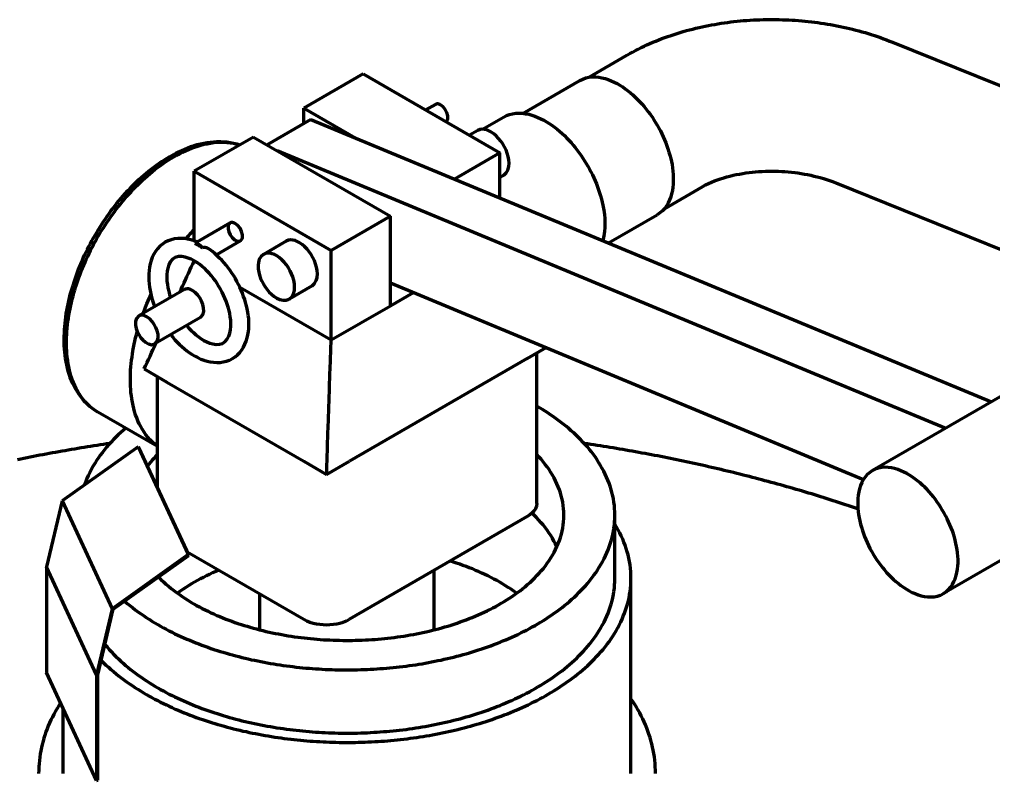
# Model space of a CAD drawing. Header units: millimetres. Extents: x 0 to 2382, y 0 to 420.
# Drawn here: x 320.78 to 335.87, y 139.88 to 151.67 of the extents above; entities that cross this region are included whole.
import ezdxf

# ---------------------------------------------------------------- set-up
doc = ezdxf.new("R2010")
doc.units = ezdxf.units.MM
doc.layers.add('01-VISIBLE', color=7, linetype='CONTINUOUS', lineweight=70)

msp = doc.modelspace()

# ---------------------------------------------------------------- linework, layer by layer
at = {"layer": '01-VISIBLE'}
for p, q in [((334.309, 151.318), (342.036, 148.191)), ((329.597, 150.773), (330.191, 151.116)), ((326.103, 150.829), (325.183, 150.298)), ((326.103, 150.829), (328.224, 149.604)), ((328.581, 150.216), (329.462, 150.725)), ((327.225, 150.355), (327.074, 150.268)), ((325.183, 150.058), (325.183, 150.298)), ((325.183, 150.298), (325.98, 149.838)), ((325.295, 150.122), (324.614, 149.729)), ((325.295, 150.122), (335.84, 145.745)), ((327.953, 149.969), (328.281, 150.158)), ((327.882, 149.95), (327.753, 149.876)), ((324.406, 149.849), (323.486, 149.318)), ((324.406, 149.849), (326.527, 148.624)), ((324.77, 149.638), (335.133, 145.337)), ((328.224, 149.604), (327.521, 149.198)), ((328.224, 148.906), (328.224, 149.604)), ((323.486, 148.24), (323.486, 149.318)), ((323.486, 149.318), (325.608, 148.093)), ((328.282, 149.257), (328.224, 149.224)), ((330.772, 148.738), (331.366, 149.081)), ((333.427, 149.139), (341.155, 146.013)), ((326.527, 148.624), (325.608, 148.093)), ((326.527, 147.236), (326.527, 148.624)), ((329.905, 148.209), (330.662, 148.646)), ((324.043, 148.518), (323.529, 148.221)), ((324.203, 148.24), (323.829, 148.024)), ((324.913, 148.236), (324.559, 148.031)), ((325.608, 146.705), (325.608, 148.093)), ((323.486, 147.93), (323.486, 147.932)), ((323.486, 147.93), (323.527, 147.907)), ((323.333, 147.485), (322.626, 147.077)), ((324.194, 147.521), (325.608, 146.705)), ((325.313, 147.543), (324.959, 147.339)), ((326.527, 147.59), (333.859, 144.546)), ((326.527, 147.236), (326.884, 147.442)), ((325.608, 146.705), (326.527, 147.236)), ((323.583, 147.052), (322.876, 146.644)), ((328.648, 146.419), (328.94, 146.588)), ((328.795, 144.174), (328.795, 146.504)), ((337.107, 146.477), (333.996, 144.681)), ((328.648, 146.419), (325.89, 144.827)), ((322.708, 146.256), (323.062, 146.052)), ((322.916, 144.415), (322.916, 146.137)), ((323.062, 146.052), (325.183, 144.827)), ((322.916, 145.056), (321.993, 145.589)), ((322.615, 145.052), (321.438, 144.214)), ((322.615, 145.052), (323.391, 143.379)), ((322.625, 145.04), (322.615, 145.052)), ((322.625, 145.04), (323.402, 143.367)), ((325.183, 144.827), (325.537, 144.623)), ((325.537, 144.623), (325.89, 144.827)), ((338.207, 144.572), (335.096, 142.776)), ((321.438, 144.214), (321.195, 143.188)), ((321.438, 144.214), (322.215, 142.541)), ((328.648, 143.97), (325.89, 142.378)), ((330.005, 143.011), (330.005, 143.99)), ((323.377, 143.421), (325.183, 142.378)), ((323.391, 143.379), (322.215, 142.541)), ((322.232, 142.533), (323.402, 143.367)), ((323.402, 143.367), (323.391, 143.379)), ((321.195, 143.188), (321.195, 141.553)), ((321.971, 141.515), (321.195, 143.188)), ((327.205, 142.214), (327.205, 143.137)), ((330.255, 139.99), (330.255, 143.011)), ((324.505, 142.214), (324.505, 142.769)), ((322.215, 142.541), (321.971, 141.515)), ((321.99, 141.516), (322.232, 142.533)), ((321.971, 139.88), (321.195, 141.553)), ((321.971, 141.515), (321.971, 139.88)), ((321.99, 139.883), (321.99, 141.516)), ((321.455, 139.99), (321.455, 140.992)), ((321.971, 139.88), (321.99, 139.883))]:
    msp.add_line(p, q, dxfattribs=at)
for points in [[(330.191, 151.116), (330.235, 151.141), (330.278, 151.165), (330.323, 151.189), (330.367, 151.212), (330.412, 151.234), (330.457, 151.255), (330.503, 151.276), (330.548, 151.297), (330.594, 151.317), (330.641, 151.336), (330.687, 151.355), (330.734, 151.373), (330.781, 151.39), (330.828, 151.407), (330.875, 151.423), (330.923, 151.439), (330.97, 151.454), (331.018, 151.469), (331.066, 151.483), (331.114, 151.497), (331.163, 151.51), (331.211, 151.522), (331.26, 151.534), (331.309, 151.546), (331.357, 151.557), (331.406, 151.567), (331.455, 151.577), (331.505, 151.586), (331.554, 151.595), (331.603, 151.603), (331.653, 151.611), (331.702, 151.619), (331.752, 151.625), (331.802, 151.632), (331.851, 151.638), (331.901, 151.643), (331.951, 151.648), (332.001, 151.652), (332.051, 151.656), (332.101, 151.66), (332.151, 151.663), (332.201, 151.665), (332.251, 151.667), (332.301, 151.668), (332.351, 151.669), (332.401, 151.67), (332.451, 151.67), (332.501, 151.67), (332.551, 151.669), (332.601, 151.667), (332.651, 151.666), (332.701, 151.663), (332.751, 151.661), (332.801, 151.657), (332.851, 151.654), (332.901, 151.65), (332.951, 151.645), (333, 151.64), (333.05, 151.634), (333.1, 151.628), (333.149, 151.622), (333.199, 151.615), (333.249, 151.607), (333.298, 151.599), (333.347, 151.591), (333.397, 151.582), (333.446, 151.572), (333.495, 151.562), (333.544, 151.552), (333.593, 151.541), (333.641, 151.53), (333.69, 151.518), (333.739, 151.506), (333.787, 151.493), (333.835, 151.479), (333.883, 151.466), (333.931, 151.451), (333.979, 151.436), (334.027, 151.421), (334.074, 151.405), (334.122, 151.389), (334.169, 151.372), (334.216, 151.354), (334.262, 151.336), (334.309, 151.318)], [(329.462, 150.725), (329.508, 150.747), (329.555, 150.764), (329.604, 150.775), (329.654, 150.78), (329.705, 150.78), (329.755, 150.776), (329.805, 150.768), (329.854, 150.756), (329.902, 150.74), (329.949, 150.722), (329.995, 150.701), (330.04, 150.678), (330.083, 150.653), (330.126, 150.626), (330.167, 150.597), (330.208, 150.567), (330.247, 150.535), (330.285, 150.502), (330.322, 150.468), (330.358, 150.433), (330.393, 150.396), (330.427, 150.359), (330.46, 150.321), (330.492, 150.282), (330.523, 150.242), (330.553, 150.201), (330.582, 150.16), (330.61, 150.118), (330.637, 150.075), (330.662, 150.032), (330.687, 149.988), (330.711, 149.943), (330.733, 149.898), (330.755, 149.852), (330.775, 149.806), (330.794, 149.76), (330.812, 149.712), (330.828, 149.665), (330.844, 149.617), (330.858, 149.568), (330.87, 149.519), (330.881, 149.47), (330.891, 149.421), (330.898, 149.371), (330.904, 149.321), (330.909, 149.27), (330.911, 149.22), (330.911, 149.169), (330.908, 149.119), (330.903, 149.069), (330.896, 149.019), (330.885, 148.97), (330.871, 148.921), (330.853, 148.874), (330.832, 148.828), (330.806, 148.785), (330.777, 148.744), (330.743, 148.707), (330.704, 148.674), (330.662, 148.646)], [(327.305, 150.347), (327.292, 150.353), (327.279, 150.358), (327.265, 150.361), (327.251, 150.362), (327.238, 150.36), (327.225, 150.355)], [(327.393, 150.084), (327.416, 150.128), (327.415, 150.18), (327.401, 150.229), (327.377, 150.275), (327.345, 150.315), (327.305, 150.347)], [(328.281, 150.158), (328.326, 150.181), (328.373, 150.198), (328.421, 150.21), (328.471, 150.217), (328.521, 150.219), (328.571, 150.217), (328.621, 150.211), (328.67, 150.201), (328.718, 150.188), (328.766, 150.172), (328.812, 150.153), (328.858, 150.133), (328.902, 150.11), (328.946, 150.085), (328.988, 150.059), (329.03, 150.031), (329.07, 150.001), (329.11, 149.97), (329.148, 149.938), (329.186, 149.905), (329.222, 149.871), (329.258, 149.836), (329.293, 149.799), (329.326, 149.762), (329.359, 149.724), (329.391, 149.686), (329.422, 149.646), (329.452, 149.606), (329.481, 149.565), (329.509, 149.524), (329.536, 149.482), (329.562, 149.439), (329.588, 149.396), (329.612, 149.352), (329.635, 149.308), (329.658, 149.263), (329.679, 149.218), (329.699, 149.172), (329.718, 149.126), (329.736, 149.079), (329.753, 149.032), (329.769, 148.984), (329.784, 148.936), (329.797, 148.888), (329.809, 148.84), (329.82, 148.791), (329.829, 148.741), (329.837, 148.692), (329.843, 148.642), (329.847, 148.592), (329.85, 148.542), (329.85, 148.492), (329.849, 148.442), (329.845, 148.392), (329.839, 148.343), (329.83, 148.293), (329.819, 148.244)], [(328.082, 149.93), (328.051, 149.946), (328.019, 149.959), (327.984, 149.967), (327.949, 149.969), (327.915, 149.964), (327.882, 149.95)], [(328.282, 149.257), (328.322, 149.292), (328.348, 149.338), (328.362, 149.39), (328.365, 149.443), (328.362, 149.496), (328.352, 149.548), (328.337, 149.599), (328.318, 149.649), (328.295, 149.697), (328.268, 149.743), (328.238, 149.787), (328.204, 149.828), (328.167, 149.866), (328.127, 149.901), (328.082, 149.93)], [(323.108, 149.548), (323.153, 149.574), (323.199, 149.598), (323.245, 149.621), (323.292, 149.643), (323.339, 149.663), (323.387, 149.682), (323.435, 149.7), (323.484, 149.716), (323.534, 149.731), (323.584, 149.744), (323.634, 149.755), (323.685, 149.764), (323.736, 149.771), (323.788, 149.776), (323.839, 149.779), (323.891, 149.779), (323.942, 149.777), (323.994, 149.773), (324.045, 149.765), (324.095, 149.755), (324.145, 149.743), (324.195, 149.727)], [(323.168, 149.543), (323.213, 149.568), (323.258, 149.591), (323.303, 149.614), (323.35, 149.636), (323.396, 149.656), (323.444, 149.675), (323.492, 149.693), (323.54, 149.709), (323.589, 149.723), (323.639, 149.736), (323.688, 149.746), (323.739, 149.755), (323.789, 149.762), (323.84, 149.767), (323.891, 149.769), (323.942, 149.769), (323.993, 149.766), (324.044, 149.76), (324.094, 149.752), (324.144, 149.74), (324.193, 149.726)], [(321.993, 145.589), (321.951, 145.615), (321.91, 145.644), (321.87, 145.675), (321.833, 145.708), (321.797, 145.743), (321.764, 145.78), (321.732, 145.819), (321.702, 145.859), (321.675, 145.901), (321.649, 145.944), (321.625, 145.988), (321.604, 146.033), (321.584, 146.079), (321.566, 146.125), (321.55, 146.173), (321.535, 146.22), (321.522, 146.269), (321.511, 146.318), (321.501, 146.367), (321.493, 146.416), (321.486, 146.466), (321.481, 146.515), (321.476, 146.565), (321.473, 146.615), (321.472, 146.665), (321.471, 146.715), (321.472, 146.765), (321.474, 146.815), (321.476, 146.865), (321.48, 146.915), (321.485, 146.965), (321.49, 147.014), (321.497, 147.064), (321.504, 147.114), (321.513, 147.163), (321.522, 147.212), (321.532, 147.261), (321.543, 147.31), (321.554, 147.359), (321.566, 147.407), (321.58, 147.455), (321.593, 147.504), (321.608, 147.551), (321.623, 147.599), (321.639, 147.647), (321.655, 147.694), (321.672, 147.741), (321.69, 147.788), (321.708, 147.834), (321.727, 147.88), (321.747, 147.926), (321.767, 147.972), (321.788, 148.018), (321.809, 148.063), (321.831, 148.108), (321.854, 148.153), (321.877, 148.197), (321.901, 148.241), (321.925, 148.285), (321.95, 148.328), (321.975, 148.371), (322.001, 148.414), (322.027, 148.457), (322.054, 148.499), (322.081, 148.541), (322.109, 148.582), (322.138, 148.623), (322.167, 148.664), (322.196, 148.705), (322.227, 148.744), (322.257, 148.784), (322.288, 148.823), (322.32, 148.862), (322.352, 148.9), (322.385, 148.938), (322.418, 148.976), (322.452, 149.013), (322.486, 149.049), (322.521, 149.085), (322.556, 149.12), (322.592, 149.155), (322.628, 149.19), (322.665, 149.223), (322.703, 149.256), (322.741, 149.289), (322.779, 149.321), (322.819, 149.352), (322.858, 149.382), (322.899, 149.412), (322.939, 149.441), (322.981, 149.469), (323.023, 149.497), (323.065, 149.523), (323.108, 149.548)], [(321.993, 145.589), (321.95, 145.615), (321.909, 145.645), (321.87, 145.676), (321.833, 145.711), (321.798, 145.747), (321.765, 145.785), (321.735, 145.825), (321.706, 145.867), (321.68, 145.91), (321.656, 145.955), (321.634, 146), (321.614, 146.046), (321.596, 146.093), (321.58, 146.141), (321.566, 146.19), (321.553, 146.238), (321.542, 146.288), (321.533, 146.337), (321.525, 146.387), (321.519, 146.437), (321.514, 146.487), (321.51, 146.538), (321.508, 146.588), (321.507, 146.638), (321.507, 146.689), (321.508, 146.739), (321.51, 146.79), (321.513, 146.84), (321.517, 146.89), (321.523, 146.94), (321.529, 146.991), (321.536, 147.04), (321.544, 147.09), (321.553, 147.14), (321.562, 147.189), (321.573, 147.239), (321.584, 147.288), (321.596, 147.337), (321.609, 147.386), (321.622, 147.434), (321.636, 147.483), (321.651, 147.531), (321.667, 147.579), (321.683, 147.627), (321.7, 147.674), (321.717, 147.722), (321.735, 147.769), (321.754, 147.815), (321.774, 147.862), (321.794, 147.908), (321.814, 147.954), (321.835, 148), (321.857, 148.046), (321.879, 148.091), (321.902, 148.136), (321.926, 148.181), (321.95, 148.225), (321.974, 148.269), (321.999, 148.313), (322.025, 148.356), (322.051, 148.399), (322.078, 148.442), (322.105, 148.485), (322.133, 148.527), (322.161, 148.568), (322.19, 148.61), (322.219, 148.651), (322.249, 148.692), (322.279, 148.732), (322.31, 148.772), (322.342, 148.811), (322.374, 148.85), (322.406, 148.889), (322.439, 148.927), (322.472, 148.965), (322.507, 149.002), (322.541, 149.039), (322.576, 149.075), (322.612, 149.111), (322.648, 149.146), (322.685, 149.18), (322.722, 149.214), (322.76, 149.248), (322.798, 149.281), (322.837, 149.313), (322.876, 149.344), (322.916, 149.375), (322.957, 149.405), (322.998, 149.434), (323.04, 149.463), (323.082, 149.49), (323.125, 149.517), (323.168, 149.543)], [(331.366, 149.081), (331.41, 149.106), (331.456, 149.128), (331.502, 149.149), (331.548, 149.168), (331.596, 149.186), (331.643, 149.202), (331.692, 149.218), (331.74, 149.232), (331.789, 149.244), (331.838, 149.256), (331.887, 149.267), (331.937, 149.276), (331.987, 149.285), (332.037, 149.293), (332.087, 149.299), (332.137, 149.305), (332.187, 149.31), (332.238, 149.314), (332.288, 149.316), (332.339, 149.319), (332.389, 149.32), (332.44, 149.32), (332.49, 149.32), (332.541, 149.318), (332.591, 149.316), (332.641, 149.313), (332.692, 149.309), (332.742, 149.304), (332.792, 149.298), (332.842, 149.292), (332.892, 149.284), (332.942, 149.276), (332.992, 149.267), (333.041, 149.256), (333.09, 149.245), (333.139, 149.233), (333.188, 149.22), (333.237, 149.206), (333.285, 149.191), (333.333, 149.175), (333.38, 149.158), (333.427, 149.139)], [(323.358, 148.273), (323.379, 148.297), (323.4, 148.322), (323.421, 148.347), (323.443, 148.371), (323.464, 148.395), (323.486, 148.419)], [(324.043, 148.518), (324.014, 148.478), (324.01, 148.428), (324.022, 148.379), (324.043, 148.333), (324.072, 148.292), (324.109, 148.257), (324.154, 148.235), (324.203, 148.24)], [(324.123, 148.51), (324.11, 148.516), (324.097, 148.521), (324.083, 148.524), (324.069, 148.525), (324.056, 148.523), (324.043, 148.518)], [(324.203, 148.24), (324.232, 148.283), (324.234, 148.336), (324.221, 148.387), (324.197, 148.435), (324.164, 148.477), (324.123, 148.51)], [(323.531, 148.222), (323.483, 148.241), (323.434, 148.256), (323.384, 148.268), (323.334, 148.276), (323.283, 148.279), (323.231, 148.278), (323.181, 148.271), (323.131, 148.259), (323.083, 148.241), (323.037, 148.218)], [(325.113, 148.216), (325.081, 148.232), (325.049, 148.244), (325.015, 148.252), (324.98, 148.254), (324.945, 148.249), (324.913, 148.236)], [(323.037, 148.218), (322.993, 148.19), (322.954, 148.156), (322.918, 148.118), (322.886, 148.076), (322.859, 148.032), (322.836, 147.985), (322.818, 147.936), (322.804, 147.886), (322.793, 147.834), (322.786, 147.783), (322.782, 147.731), (322.781, 147.678), (322.782, 147.626), (322.787, 147.574), (322.793, 147.522), (322.802, 147.471), (322.813, 147.42), (322.825, 147.369), (322.84, 147.319), (322.856, 147.269), (322.874, 147.22)], [(323.529, 148.221), (323.524, 148.217), (323.519, 148.213), (323.514, 148.209), (323.509, 148.205), (323.504, 148.201), (323.498, 148.198)], [(323.557, 148.183), (323.548, 148.188), (323.538, 148.192), (323.529, 148.195), (323.519, 148.197), (323.508, 148.198), (323.498, 148.198)], [(323.557, 148.167), (323.547, 148.172), (323.538, 148.178), (323.528, 148.183), (323.518, 148.188), (323.508, 148.193), (323.498, 148.198)], [(323.532, 148.221), (323.532, 148.222), (323.531, 148.222), (323.53, 148.222), (323.53, 148.221), (323.529, 148.221), (323.529, 148.221)], [(323.616, 148.13), (323.607, 148.14), (323.598, 148.15), (323.589, 148.159), (323.579, 148.168), (323.568, 148.176), (323.557, 148.183)], [(323.616, 148.13), (323.606, 148.136), (323.597, 148.143), (323.587, 148.149), (323.577, 148.155), (323.567, 148.161), (323.557, 148.167)], [(323.728, 148.108), (323.711, 148.118), (323.693, 148.127), (323.674, 148.133), (323.654, 148.136), (323.635, 148.136), (323.616, 148.13)], [(324.077, 146.417), (324.119, 146.445), (324.158, 146.477), (324.193, 146.513), (324.224, 146.553), (324.251, 146.596), (324.273, 146.641), (324.292, 146.688), (324.307, 146.736), (324.318, 146.785), (324.326, 146.835), (324.331, 146.885), (324.333, 146.936), (324.333, 146.986), (324.33, 147.037), (324.324, 147.087), (324.317, 147.137), (324.308, 147.187), (324.296, 147.236), (324.283, 147.285), (324.269, 147.333), (324.252, 147.381), (324.235, 147.428), (324.215, 147.475), (324.194, 147.521), (324.172, 147.566), (324.149, 147.611), (324.124, 147.655), (324.098, 147.698), (324.071, 147.74), (324.042, 147.782), (324.012, 147.823), (323.981, 147.862), (323.948, 147.901), (323.915, 147.939), (323.88, 147.975), (323.844, 148.01), (323.806, 148.044), (323.768, 148.077), (323.728, 148.108)], [(325.313, 147.543), (325.352, 147.578), (325.378, 147.624), (325.392, 147.675), (325.395, 147.728), (325.392, 147.781), (325.382, 147.834), (325.367, 147.885), (325.348, 147.934), (325.325, 147.982), (325.298, 148.028), (325.268, 148.072), (325.234, 148.114), (325.197, 148.152), (325.157, 148.186), (325.113, 148.216)], [(323.487, 147.931), (323.441, 147.955), (323.394, 147.975), (323.344, 147.99), (323.293, 147.998), (323.241, 147.997), (323.192, 147.983), (323.149, 147.955), (323.115, 147.915), (323.092, 147.869), (323.076, 147.82), (323.066, 147.769), (323.061, 147.718), (323.061, 147.666), (323.064, 147.614), (323.07, 147.563), (323.079, 147.512), (323.091, 147.461), (323.104, 147.412), (323.12, 147.362)], [(324.559, 148.031), (324.521, 147.999), (324.495, 147.955), (324.481, 147.907), (324.476, 147.857), (324.478, 147.807), (324.486, 147.757), (324.499, 147.708), (324.515, 147.66), (324.535, 147.614), (324.559, 147.57), (324.586, 147.527), (324.616, 147.486), (324.649, 147.448), (324.685, 147.413), (324.724, 147.381), (324.767, 147.354), (324.813, 147.333), (324.862, 147.321), (324.912, 147.322), (324.959, 147.339)], [(324.759, 148.012), (324.728, 148.028), (324.695, 148.04), (324.661, 148.048), (324.626, 148.05), (324.591, 148.045), (324.559, 148.031)], [(324.959, 147.339), (324.999, 147.373), (325.025, 147.42), (325.038, 147.471), (325.042, 147.524), (325.038, 147.577), (325.028, 147.63), (325.014, 147.681), (324.994, 147.73), (324.971, 147.778), (324.945, 147.824), (324.915, 147.868), (324.881, 147.909), (324.844, 147.948), (324.803, 147.982), (324.759, 148.012)], [(323.26, 147.443), (323.283, 147.492), (323.305, 147.54), (323.328, 147.589), (323.351, 147.638), (323.373, 147.686), (323.396, 147.735), (323.418, 147.784), (323.441, 147.833), (323.464, 147.881), (323.486, 147.93)], [(323.368, 146.928), (323.402, 146.89), (323.437, 146.854), (323.473, 146.819), (323.511, 146.785), (323.551, 146.754), (323.592, 146.725), (323.636, 146.699), (323.681, 146.676), (323.728, 146.657), (323.776, 146.643), (323.826, 146.636), (323.877, 146.639), (323.925, 146.653), (323.967, 146.681), (323.999, 146.72), (324.022, 146.765), (324.038, 146.813), (324.047, 146.863), (324.052, 146.913), (324.053, 146.964), (324.051, 147.014), (324.045, 147.064), (324.037, 147.114), (324.026, 147.164), (324.013, 147.212), (323.998, 147.261), (323.981, 147.308), (323.962, 147.355), (323.941, 147.401), (323.919, 147.447), (323.895, 147.491), (323.869, 147.535), (323.842, 147.578), (323.814, 147.619), (323.784, 147.66), (323.752, 147.699), (323.719, 147.738), (323.684, 147.775), (323.648, 147.81), (323.61, 147.843), (323.571, 147.875), (323.53, 147.904), (323.487, 147.931)], [(323.458, 147.473), (323.439, 147.483), (323.418, 147.491), (323.397, 147.495), (323.375, 147.497), (323.353, 147.493), (323.333, 147.485)], [(322.695, 147.117), (322.713, 147.166), (322.732, 147.215), (322.752, 147.263), (322.773, 147.312), (322.794, 147.36), (322.816, 147.408)], [(323.583, 147.052), (323.62, 147.093), (323.634, 147.146), (323.632, 147.201), (323.62, 147.255), (323.601, 147.307), (323.574, 147.356), (323.541, 147.4), (323.503, 147.44), (323.458, 147.473)], [(322.626, 147.077), (322.591, 147.039), (322.576, 146.989), (322.575, 146.936), (322.585, 146.885), (322.602, 146.835), (322.626, 146.788), (322.655, 146.744), (322.689, 146.705), (322.729, 146.67), (322.775, 146.644), (322.825, 146.632), (322.876, 146.644)], [(322.751, 147.064), (322.731, 147.074), (322.711, 147.082), (322.69, 147.087), (322.668, 147.088), (322.646, 147.085), (322.626, 147.077)], [(322.876, 146.644), (322.913, 146.684), (322.927, 146.738), (322.925, 146.793), (322.913, 146.847), (322.893, 146.899), (322.867, 146.947), (322.834, 146.992), (322.796, 147.032), (322.751, 147.064)], [(322.916, 145.061), (322.876, 145.091), (322.838, 145.124), (322.803, 145.16), (322.769, 145.197), (322.738, 145.236), (322.709, 145.277), (322.682, 145.319), (322.657, 145.363), (322.634, 145.408), (322.613, 145.453), (322.595, 145.5), (322.578, 145.547), (322.563, 145.595), (322.549, 145.643), (322.538, 145.692), (322.527, 145.741), (322.519, 145.791), (322.512, 145.84), (322.506, 145.89), (322.502, 145.94), (322.499, 145.99), (322.497, 146.04), (322.496, 146.09), (322.497, 146.14), (322.498, 146.191), (322.501, 146.241), (322.505, 146.291), (322.509, 146.341), (322.515, 146.39), (322.522, 146.44), (322.529, 146.49), (322.537, 146.539), (322.546, 146.589), (322.556, 146.638), (322.567, 146.687), (322.578, 146.736), (322.591, 146.784), (322.604, 146.833)], [(323.122, 146.786), (323.154, 146.747), (323.188, 146.709), (323.222, 146.672), (323.258, 146.636), (323.295, 146.602), (323.333, 146.569), (323.373, 146.538), (323.414, 146.508), (323.456, 146.48), (323.499, 146.455), (323.544, 146.431), (323.59, 146.41), (323.637, 146.392), (323.685, 146.377), (323.735, 146.366), (323.785, 146.359), (323.835, 146.356), (323.886, 146.358), (323.936, 146.365), (323.985, 146.377), (324.032, 146.394), (324.077, 146.417)], [(322.708, 146.256), (322.732, 146.306), (322.755, 146.356), (322.778, 146.405), (322.801, 146.455), (322.824, 146.505), (322.847, 146.554), (322.87, 146.604), (322.893, 146.654)], [(325.537, 144.623), (325.539, 144.674), (325.54, 144.725), (325.542, 144.775), (325.544, 144.826), (325.546, 144.877), (325.547, 144.928), (325.549, 144.979), (325.551, 145.029), (325.552, 145.08), (325.554, 145.131), (325.556, 145.182), (325.558, 145.233), (325.559, 145.283), (325.561, 145.334), (325.563, 145.385), (325.565, 145.436), (325.566, 145.486), (325.568, 145.537), (325.57, 145.588), (325.571, 145.639), (325.573, 145.69), (325.575, 145.74), (325.577, 145.791), (325.578, 145.842), (325.58, 145.893), (325.582, 145.943), (325.583, 145.994), (325.585, 146.045), (325.587, 146.096), (325.589, 146.147), (325.59, 146.197), (325.592, 146.248), (325.594, 146.299), (325.596, 146.35), (325.597, 146.401), (325.599, 146.451), (325.601, 146.502), (325.602, 146.553), (325.604, 146.604), (325.606, 146.654), (325.608, 146.705)], [(330.005, 143.99), (330.004, 144.041), (330.001, 144.092), (329.997, 144.142), (329.99, 144.192), (329.982, 144.242), (329.972, 144.292), (329.96, 144.341), (329.947, 144.39), (329.932, 144.438), (329.915, 144.486), (329.897, 144.533), (329.877, 144.58), (329.856, 144.626), (329.834, 144.672), (329.81, 144.716), (329.785, 144.76), (329.759, 144.804), (329.731, 144.846), (329.703, 144.888), (329.673, 144.929), (329.643, 144.97), (329.611, 145.009), (329.579, 145.048), (329.546, 145.086), (329.511, 145.124), (329.477, 145.16), (329.441, 145.196), (329.405, 145.232), (329.368, 145.266), (329.33, 145.3), (329.292, 145.333), (329.253, 145.366), (329.214, 145.398), (329.174, 145.429), (329.133, 145.46), (329.092, 145.49), (329.051, 145.519), (329.009, 145.547), (328.967, 145.575), (328.925, 145.603), (328.882, 145.63), (328.838, 145.656), (328.795, 145.682)], [(322.425, 145.339), (322.386, 145.305), (322.347, 145.27), (322.308, 145.234), (322.271, 145.198), (322.234, 145.161), (322.198, 145.123), (322.163, 145.084), (322.129, 145.045), (322.095, 145.004), (322.063, 144.963), (322.031, 144.922), (322.001, 144.879), (321.972, 144.836), (321.944, 144.791), (321.917, 144.746), (321.892, 144.701), (321.868, 144.654), (321.845, 144.607), (321.824, 144.559), (321.804, 144.511), (321.786, 144.462)], [(322.178, 145.101), (322.128, 145.094), (322.079, 145.086), (322.029, 145.079), (321.98, 145.071), (321.93, 145.063), (321.881, 145.056), (321.831, 145.048), (321.782, 145.04), (321.733, 145.032), (321.683, 145.024), (321.634, 145.015), (321.584, 145.007), (321.535, 144.998), (321.486, 144.99), (321.437, 144.981), (321.387, 144.972), (321.338, 144.964), (321.289, 144.955), (321.239, 144.946), (321.19, 144.936), (321.141, 144.927), (321.092, 144.918), (321.043, 144.908), (320.994, 144.899), (320.944, 144.889), (320.895, 144.879), (320.846, 144.869), (320.797, 144.859), (320.748, 144.849)], [(333.772, 144.089), (333.724, 144.105), (333.676, 144.121), (333.629, 144.137), (333.581, 144.153), (333.533, 144.168), (333.486, 144.184), (333.438, 144.199), (333.39, 144.215), (333.342, 144.23), (333.295, 144.245), (333.247, 144.26), (333.199, 144.275), (333.151, 144.289), (333.103, 144.304), (333.055, 144.319), (333.007, 144.333), (332.959, 144.347), (332.911, 144.362), (332.863, 144.376), (332.814, 144.39), (332.766, 144.404), (332.718, 144.418), (332.67, 144.432), (332.622, 144.445), (332.573, 144.459), (332.525, 144.472), (332.477, 144.485), (332.428, 144.499), (332.38, 144.512), (332.331, 144.525), (332.283, 144.538), (332.234, 144.551), (332.186, 144.563), (332.137, 144.576), (332.089, 144.589), (332.04, 144.601), (331.992, 144.613), (331.943, 144.625), (331.894, 144.638), (331.846, 144.65), (331.797, 144.662), (331.748, 144.673), (331.699, 144.685), (331.65, 144.697), (331.602, 144.708), (331.553, 144.72), (331.504, 144.731), (331.455, 144.742), (331.406, 144.753), (331.357, 144.764), (331.308, 144.775), (331.259, 144.786), (331.21, 144.797), (331.161, 144.807), (331.112, 144.818), (331.063, 144.828), (331.014, 144.838), (330.965, 144.849), (330.916, 144.859), (330.867, 144.869), (330.817, 144.879), (330.768, 144.888), (330.719, 144.898), (330.67, 144.908), (330.62, 144.917), (330.571, 144.927), (330.522, 144.936), (330.473, 144.945), (330.423, 144.954), (330.374, 144.963), (330.325, 144.972), (330.275, 144.981), (330.226, 144.99), (330.176, 144.998), (330.127, 145.007), (330.077, 145.015), (330.028, 145.023), (329.979, 145.032), (329.929, 145.04), (329.879, 145.048), (329.83, 145.056), (329.78, 145.063), (329.731, 145.071), (329.681, 145.079), (329.632, 145.086), (329.582, 145.094), (329.532, 145.101)], [(322.916, 144.93), (322.888, 144.901), (322.862, 144.871), (322.836, 144.841), (322.81, 144.81), (322.785, 144.779), (322.761, 144.747)], [(329.215, 143.99), (329.214, 144.041), (329.211, 144.091), (329.205, 144.141), (329.197, 144.19), (329.187, 144.24), (329.175, 144.288), (329.161, 144.337), (329.145, 144.384), (329.127, 144.431), (329.107, 144.477), (329.086, 144.523), (329.063, 144.568), (329.038, 144.611), (329.012, 144.654), (328.985, 144.696), (328.956, 144.738), (328.926, 144.778), (328.895, 144.817), (328.862, 144.856), (328.829, 144.893), (328.795, 144.93)], [(333.996, 144.681), (333.954, 144.653), (333.916, 144.619), (333.883, 144.581), (333.855, 144.539), (333.831, 144.495), (333.812, 144.448), (333.796, 144.4), (333.784, 144.351), (333.776, 144.302), (333.771, 144.251), (333.768, 144.201), (333.768, 144.151), (333.771, 144.1), (333.775, 144.05), (333.782, 144), (333.79, 143.95), (333.801, 143.901), (333.813, 143.852), (333.826, 143.803), (333.841, 143.755), (333.857, 143.707), (333.875, 143.66), (333.894, 143.614), (333.915, 143.567), (333.936, 143.522), (333.959, 143.477), (333.983, 143.433), (334.009, 143.389), (334.035, 143.346), (334.062, 143.304), (334.091, 143.262), (334.121, 143.221), (334.152, 143.181), (334.184, 143.142), (334.217, 143.104), (334.251, 143.067), (334.286, 143.031), (334.323, 142.996), (334.36, 142.963), (334.399, 142.931), (334.439, 142.9), (334.481, 142.871), (334.523, 142.844), (334.567, 142.818), (334.611, 142.795), (334.658, 142.775), (334.705, 142.757), (334.753, 142.743), (334.802, 142.732), (334.852, 142.726), (334.903, 142.724), (334.953, 142.728), (335.003, 142.737), (335.05, 142.753), (335.096, 142.776)], [(334.438, 144.68), (334.39, 144.698), (334.341, 144.713), (334.292, 144.724), (334.241, 144.73), (334.19, 144.732), (334.14, 144.729), (334.09, 144.719), (334.041, 144.703), (333.996, 144.681)], [(335.096, 142.776), (335.138, 142.804), (335.175, 142.837), (335.208, 142.875), (335.237, 142.917), (335.26, 142.961), (335.28, 143.007), (335.295, 143.055), (335.307, 143.104), (335.315, 143.154), (335.321, 143.204), (335.323, 143.254), (335.323, 143.305), (335.321, 143.355), (335.316, 143.405), (335.31, 143.455), (335.301, 143.505), (335.291, 143.554), (335.279, 143.603), (335.266, 143.651), (335.251, 143.7), (335.235, 143.747), (335.217, 143.794), (335.198, 143.841), (335.178, 143.887), (335.156, 143.933), (335.133, 143.977), (335.109, 144.022), (335.084, 144.065), (335.058, 144.108), (335.031, 144.151), (335.002, 144.192), (334.972, 144.233), (334.942, 144.273), (334.91, 144.312), (334.877, 144.35), (334.843, 144.387), (334.807, 144.423), (334.771, 144.458), (334.734, 144.491), (334.695, 144.524), (334.655, 144.554), (334.614, 144.583), (334.572, 144.611), (334.528, 144.636), (334.483, 144.659), (334.438, 144.68)], [(328.795, 144.174), (328.789, 144.131), (328.773, 144.09), (328.749, 144.053), (328.719, 144.021), (328.685, 143.994), (328.648, 143.97)], [(329.106, 143.5), (329.085, 143.546), (329.061, 143.59), (329.037, 143.634), (329.011, 143.677), (328.983, 143.719), (328.954, 143.76), (328.924, 143.801), (328.893, 143.84), (328.86, 143.878), (328.827, 143.916), (328.792, 143.953), (328.757, 143.988), (328.721, 144.023)], [(329.106, 143.5), (329.085, 143.546), (329.061, 143.59), (329.037, 143.634), (329.011, 143.677), (328.983, 143.719), (328.954, 143.76), (328.924, 143.801), (328.893, 143.84), (328.86, 143.878), (328.827, 143.916), (328.792, 143.953), (328.757, 143.988), (328.721, 144.023)], [(322.921, 142.296), (322.964, 142.271), (323.008, 142.247), (323.052, 142.223), (323.097, 142.2), (323.142, 142.177), (323.187, 142.155), (323.232, 142.134), (323.278, 142.112), (323.323, 142.092), (323.369, 142.072), (323.416, 142.052), (323.462, 142.033), (323.509, 142.014), (323.555, 141.996), (323.602, 141.978), (323.649, 141.961), (323.697, 141.944), (323.744, 141.927), (323.792, 141.911), (323.84, 141.896), (323.887, 141.881), (323.935, 141.866), (323.984, 141.852), (324.032, 141.838), (324.08, 141.825), (324.129, 141.812), (324.177, 141.799), (324.226, 141.787), (324.275, 141.775), (324.324, 141.763), (324.373, 141.752), (324.422, 141.742), (324.471, 141.732), (324.52, 141.722), (324.569, 141.712), (324.619, 141.703), (324.668, 141.694), (324.718, 141.686), (324.767, 141.678), (324.817, 141.671), (324.867, 141.663), (324.916, 141.656), (324.966, 141.65), (325.016, 141.644), (325.066, 141.638), (325.116, 141.633), (325.166, 141.628), (325.216, 141.623), (325.266, 141.619), (325.316, 141.615), (325.366, 141.611), (325.416, 141.608), (325.466, 141.605), (325.516, 141.602), (325.566, 141.6), (325.617, 141.598), (325.667, 141.597), (325.717, 141.596), (325.767, 141.595), (325.817, 141.594), (325.868, 141.594), (325.918, 141.595), (325.968, 141.595), (326.018, 141.596), (326.068, 141.598), (326.118, 141.599), (326.169, 141.601), (326.219, 141.604), (326.269, 141.606), (326.319, 141.609), (326.369, 141.613), (326.419, 141.617), (326.469, 141.621), (326.519, 141.625), (326.569, 141.63), (326.619, 141.635), (326.669, 141.641), (326.719, 141.647), (326.769, 141.653), (326.818, 141.66), (326.868, 141.667), (326.918, 141.674), (326.967, 141.682), (327.017, 141.69), (327.066, 141.699), (327.116, 141.708), (327.165, 141.717), (327.214, 141.727), (327.264, 141.737), (327.313, 141.747), (327.362, 141.758), (327.411, 141.769), (327.46, 141.781), (327.508, 141.793), (327.557, 141.805), (327.606, 141.818), (327.654, 141.831), (327.702, 141.845), (327.75, 141.859), (327.799, 141.873), (327.846, 141.888), (327.894, 141.904), (327.942, 141.919), (327.989, 141.936), (328.037, 141.952), (328.084, 141.969), (328.131, 141.987), (328.178, 142.005), (328.225, 142.023), (328.271, 142.042), (328.317, 142.062), (328.364, 142.082), (328.409, 142.102), (328.455, 142.123), (328.5, 142.144), (328.546, 142.166), (328.591, 142.189), (328.635, 142.211), (328.68, 142.235), (328.724, 142.259), (328.768, 142.283), (328.811, 142.309), (328.854, 142.334), (328.897, 142.36), (328.939, 142.387), (328.982, 142.415), (329.023, 142.443), (329.064, 142.471), (329.105, 142.501), (329.146, 142.53), (329.186, 142.561), (329.225, 142.592), (329.264, 142.624), (329.302, 142.656), (329.34, 142.689), (329.377, 142.723), (329.414, 142.757), (329.449, 142.793), (329.485, 142.829), (329.519, 142.865), (329.553, 142.902), (329.585, 142.94), (329.617, 142.979), (329.648, 143.019), (329.679, 143.059), (329.708, 143.1), (329.736, 143.141), (329.763, 143.184), (329.789, 143.227), (329.813, 143.27), (329.837, 143.315), (329.859, 143.36), (329.88, 143.405), (329.899, 143.452), (329.917, 143.499), (329.933, 143.546), (329.948, 143.594), (329.961, 143.643), (329.973, 143.691), (329.983, 143.741), (329.991, 143.79), (329.997, 143.84), (330.001, 143.89), (330.004, 143.94), (330.005, 143.99)], [(323.479, 142.619), (323.523, 142.594), (323.567, 142.57), (323.611, 142.547), (323.656, 142.524), (323.7, 142.502), (323.746, 142.48), (323.791, 142.46), (323.837, 142.439), (323.883, 142.42), (323.929, 142.401), (323.976, 142.382), (324.023, 142.364), (324.07, 142.347), (324.117, 142.33), (324.164, 142.314), (324.212, 142.298), (324.259, 142.283), (324.307, 142.269), (324.355, 142.254), (324.403, 142.241), (324.452, 142.228), (324.5, 142.215), (324.549, 142.203), (324.597, 142.191), (324.646, 142.18), (324.695, 142.17), (324.744, 142.16), (324.793, 142.15), (324.842, 142.141), (324.892, 142.132), (324.941, 142.124), (324.991, 142.116), (325.04, 142.108), (325.09, 142.101), (325.139, 142.095), (325.189, 142.089), (325.239, 142.083), (325.288, 142.078), (325.338, 142.074), (325.388, 142.069), (325.438, 142.065), (325.488, 142.062), (325.538, 142.059), (325.588, 142.057), (325.638, 142.055), (325.688, 142.053), (325.738, 142.052), (325.788, 142.051), (325.838, 142.05), (325.888, 142.051), (325.938, 142.051), (325.988, 142.052), (326.038, 142.053), (326.088, 142.055), (326.138, 142.057), (326.188, 142.06), (326.238, 142.063), (326.288, 142.067), (326.338, 142.071), (326.388, 142.075), (326.438, 142.08), (326.488, 142.085), (326.537, 142.091), (326.587, 142.097), (326.637, 142.104), (326.686, 142.111), (326.736, 142.118), (326.785, 142.126), (326.834, 142.135), (326.884, 142.144), (326.933, 142.153), (326.982, 142.163), (327.031, 142.173), (327.08, 142.184), (327.128, 142.195), (327.177, 142.207), (327.226, 142.219), (327.274, 142.232), (327.322, 142.245), (327.37, 142.259), (327.418, 142.273), (327.466, 142.288), (327.514, 142.303), (327.561, 142.319), (327.609, 142.336), (327.656, 142.353), (327.703, 142.37), (327.749, 142.388), (327.796, 142.407), (327.842, 142.426), (327.888, 142.446), (327.934, 142.466), (327.979, 142.487), (328.024, 142.509), (328.069, 142.531), (328.114, 142.554), (328.158, 142.578), (328.202, 142.602), (328.245, 142.627), (328.288, 142.652), (328.331, 142.679), (328.373, 142.706), (328.414, 142.733), (328.455, 142.762), (328.496, 142.791), (328.536, 142.821), (328.576, 142.852), (328.614, 142.883), (328.653, 142.916), (328.69, 142.949), (328.727, 142.983), (328.763, 143.018), (328.798, 143.054), (328.832, 143.09), (328.865, 143.128), (328.897, 143.166), (328.928, 143.206), (328.958, 143.246), (328.986, 143.287), (329.014, 143.329), (329.04, 143.372), (329.064, 143.415), (329.087, 143.46), (329.108, 143.505), (329.128, 143.551), (329.146, 143.598), (329.162, 143.645), (329.176, 143.694), (329.187, 143.742), (329.197, 143.791), (329.205, 143.841), (329.211, 143.89), (329.214, 143.94), (329.215, 143.99)], [(330.255, 143.011), (330.254, 143.063), (330.251, 143.115), (330.247, 143.168), (330.24, 143.22), (330.232, 143.271), (330.222, 143.323), (330.21, 143.374), (330.196, 143.425), (330.181, 143.475), (330.164, 143.524), (330.146, 143.574), (330.126, 143.622), (330.104, 143.67), (330.081, 143.717), (330.057, 143.764), (330.032, 143.81), (330.005, 143.855)], [(328.484, 142.782), (328.441, 142.812), (328.398, 142.842), (328.354, 142.87), (328.31, 142.898), (328.265, 142.925), (328.22, 142.952), (328.175, 142.977), (328.129, 143.002), (328.082, 143.026), (328.036, 143.049), (327.988, 143.072), (327.941, 143.094), (327.893, 143.116), (327.845, 143.136), (327.797, 143.157), (327.749, 143.176), (327.7, 143.195), (327.651, 143.213), (327.602, 143.231), (327.553, 143.248), (327.503, 143.264), (327.453, 143.28)], [(323.867, 143.138), (323.819, 143.117), (323.771, 143.095), (323.724, 143.073), (323.677, 143.05), (323.63, 143.027), (323.583, 143.003), (323.537, 142.978), (323.491, 142.952), (323.446, 142.926), (323.401, 142.899), (323.357, 142.871), (323.313, 142.842), (323.269, 142.812), (323.227, 142.782)], [(322.744, 141.214), (322.787, 141.189), (322.831, 141.165), (322.876, 141.141), (322.92, 141.118), (322.965, 141.095), (323.01, 141.073), (323.055, 141.051), (323.1, 141.03), (323.146, 141.009), (323.192, 140.988), (323.238, 140.969), (323.284, 140.949), (323.331, 140.93), (323.377, 140.911), (323.424, 140.893), (323.471, 140.876), (323.518, 140.858), (323.565, 140.841), (323.613, 140.825), (323.66, 140.809), (323.708, 140.793), (323.756, 140.778), (323.804, 140.763), (323.852, 140.749), (323.9, 140.735), (323.948, 140.721), (323.997, 140.708), (324.045, 140.695), (324.094, 140.683), (324.143, 140.671), (324.191, 140.659), (324.24, 140.647), (324.289, 140.637), (324.338, 140.626), (324.387, 140.616), (324.437, 140.606), (324.486, 140.596), (324.535, 140.587), (324.585, 140.578), (324.634, 140.57), (324.684, 140.562), (324.733, 140.554), (324.783, 140.547), (324.833, 140.54), (324.882, 140.533), (324.932, 140.527), (324.982, 140.521), (325.032, 140.515), (325.082, 140.51), (325.132, 140.505), (325.182, 140.5), (325.232, 140.496), (325.282, 140.492), (325.332, 140.488), (325.382, 140.485), (325.432, 140.482), (325.482, 140.479), (325.532, 140.477), (325.582, 140.475), (325.633, 140.473), (325.683, 140.472), (325.733, 140.471), (325.783, 140.471), (325.833, 140.47), (325.883, 140.47), (325.934, 140.471), (325.984, 140.471), (326.034, 140.472), (326.084, 140.474), (326.134, 140.475), (326.184, 140.477), (326.235, 140.48), (326.285, 140.482), (326.335, 140.485), (326.385, 140.489), (326.435, 140.492), (326.485, 140.496), (326.535, 140.501), (326.585, 140.505), (326.635, 140.51), (326.685, 140.516), (326.735, 140.522), (326.785, 140.528), (326.834, 140.534), (326.884, 140.541), (326.934, 140.548), (326.983, 140.555), (327.033, 140.563), (327.082, 140.571), (327.132, 140.58), (327.181, 140.588), (327.231, 140.598), (327.28, 140.607), (327.329, 140.617), (327.378, 140.627), (327.427, 140.638), (327.476, 140.649), (327.525, 140.66), (327.574, 140.672), (327.623, 140.684), (327.671, 140.697), (327.72, 140.71), (327.768, 140.723), (327.816, 140.737), (327.865, 140.751), (327.913, 140.765), (327.961, 140.78), (328.008, 140.795), (328.056, 140.811), (328.104, 140.827), (328.151, 140.844), (328.198, 140.86), (328.245, 140.878), (328.292, 140.896), (328.339, 140.914), (328.386, 140.932), (328.432, 140.952), (328.478, 140.971), (328.524, 140.991), (328.57, 141.012), (328.616, 141.032), (328.661, 141.054), (328.706, 141.076), (328.751, 141.098), (328.796, 141.121), (328.84, 141.144), (328.885, 141.168), (328.928, 141.193), (328.972, 141.218), (329.015, 141.243), (329.058, 141.269), (329.101, 141.295), (329.143, 141.322), (329.185, 141.35), (329.227, 141.378), (329.268, 141.407), (329.308, 141.436), (329.349, 141.466), (329.389, 141.497), (329.428, 141.528), (329.467, 141.56), (329.505, 141.592), (329.543, 141.625), (329.58, 141.659), (329.617, 141.693), (329.653, 141.728), (329.688, 141.763), (329.723, 141.8), (329.757, 141.837), (329.79, 141.874), (329.823, 141.912), (329.854, 141.951), (329.885, 141.991), (329.915, 142.031), (329.944, 142.072), (329.972, 142.114), (329.999, 142.156), (330.025, 142.199), (330.05, 142.243), (330.073, 142.287), (330.095, 142.332), (330.116, 142.378), (330.136, 142.424), (330.155, 142.471), (330.172, 142.518), (330.187, 142.566), (330.201, 142.614), (330.214, 142.663), (330.225, 142.712), (330.234, 142.761), (330.241, 142.81), (330.247, 142.86), (330.252, 142.91), (330.254, 142.96), (330.255, 143.011)], [(322.921, 141.316), (322.964, 141.292), (323.008, 141.267), (323.052, 141.244), (323.097, 141.22), (323.142, 141.198), (323.187, 141.175), (323.232, 141.154), (323.278, 141.133), (323.323, 141.112), (323.369, 141.092), (323.416, 141.072), (323.462, 141.053), (323.509, 141.034), (323.555, 141.016), (323.602, 140.998), (323.649, 140.981), (323.697, 140.964), (323.744, 140.948), (323.792, 140.932), (323.84, 140.916), (323.887, 140.901), (323.935, 140.886), (323.984, 140.872), (324.032, 140.858), (324.08, 140.845), (324.129, 140.832), (324.177, 140.819), (324.226, 140.807), (324.275, 140.795), (324.324, 140.784), (324.373, 140.773), (324.422, 140.762), (324.471, 140.752), (324.52, 140.742), (324.569, 140.732), (324.619, 140.723), (324.668, 140.715), (324.718, 140.706), (324.767, 140.698), (324.817, 140.691), (324.867, 140.684), (324.916, 140.677), (324.966, 140.67), (325.016, 140.664), (325.066, 140.658), (325.116, 140.653), (325.166, 140.648), (325.216, 140.643), (325.266, 140.639), (325.316, 140.635), (325.366, 140.631), (325.416, 140.628), (325.466, 140.625), (325.516, 140.623), (325.566, 140.62), (325.617, 140.619), (325.667, 140.617), (325.717, 140.616), (325.767, 140.615), (325.817, 140.615), (325.868, 140.615), (325.918, 140.615), (325.968, 140.615), (326.018, 140.616), (326.068, 140.618), (326.118, 140.619), (326.169, 140.621), (326.219, 140.624), (326.269, 140.627), (326.319, 140.63), (326.369, 140.633), (326.419, 140.637), (326.469, 140.641), (326.519, 140.645), (326.569, 140.65), (326.619, 140.656), (326.669, 140.661), (326.719, 140.667), (326.769, 140.673), (326.818, 140.68), (326.868, 140.687), (326.918, 140.694), (326.967, 140.702), (327.017, 140.71), (327.066, 140.719), (327.116, 140.728), (327.165, 140.737), (327.214, 140.747), (327.264, 140.757), (327.313, 140.767), (327.362, 140.778), (327.411, 140.789), (327.46, 140.801), (327.508, 140.813), (327.557, 140.825), (327.606, 140.838), (327.654, 140.851), (327.702, 140.865), (327.75, 140.879), (327.799, 140.894), (327.846, 140.908), (327.894, 140.924), (327.942, 140.94), (327.989, 140.956), (328.037, 140.972), (328.084, 140.989), (328.131, 141.007), (328.178, 141.025), (328.225, 141.044), (328.271, 141.062), (328.317, 141.082), (328.364, 141.102), (328.409, 141.122), (328.455, 141.143), (328.5, 141.164), (328.546, 141.186), (328.591, 141.209), (328.635, 141.232), (328.68, 141.255), (328.724, 141.279), (328.768, 141.304), (328.811, 141.329), (328.854, 141.354), (328.897, 141.381), (328.939, 141.408), (328.982, 141.435), (329.023, 141.463), (329.064, 141.492), (329.105, 141.521), (329.146, 141.551), (329.186, 141.581), (329.225, 141.612), (329.264, 141.644), (329.302, 141.676), (329.34, 141.709), (329.377, 141.743), (329.414, 141.778), (329.449, 141.813), (329.485, 141.849), (329.519, 141.885), (329.553, 141.923), (329.585, 141.961), (329.617, 141.999), (329.648, 142.039), (329.679, 142.079), (329.708, 142.12), (329.736, 142.161), (329.763, 142.204), (329.789, 142.247), (329.813, 142.29), (329.837, 142.335), (329.859, 142.38), (329.88, 142.426), (329.899, 142.472), (329.917, 142.519), (329.933, 142.566), (329.948, 142.614), (329.961, 142.663), (329.973, 142.712), (329.983, 142.761), (329.991, 142.81), (329.997, 142.86), (330.001, 142.91), (330.004, 142.96), (330.005, 143.011)], [(322.933, 143.033), (322.97, 142.996), (323.009, 142.959), (323.048, 142.924), (323.088, 142.89), (323.129, 142.856), (323.171, 142.823), (323.213, 142.792), (323.256, 142.761), (323.3, 142.731), (323.344, 142.702), (323.388, 142.673), (323.434, 142.645), (323.479, 142.619)], [(322.406, 142.658), (322.446, 142.624), (322.487, 142.591), (322.528, 142.558), (322.57, 142.526), (322.612, 142.495), (322.655, 142.465), (322.698, 142.435), (322.742, 142.406), (322.786, 142.378), (322.83, 142.35), (322.875, 142.323), (322.921, 142.296)], [(325.183, 142.378), (325.23, 142.354), (325.279, 142.335), (325.329, 142.319), (325.38, 142.308), (325.432, 142.3), (325.484, 142.295), (325.537, 142.293), (325.589, 142.295), (325.642, 142.3), (325.694, 142.308), (325.745, 142.319), (325.795, 142.335), (325.844, 142.354), (325.89, 142.378)], [(322.102, 141.988), (322.135, 141.949), (322.168, 141.911), (322.202, 141.873), (322.237, 141.837), (322.273, 141.801), (322.31, 141.765), (322.347, 141.731), (322.384, 141.697), (322.423, 141.664), (322.462, 141.631), (322.501, 141.6), (322.541, 141.568), (322.581, 141.538), (322.622, 141.508), (322.664, 141.479), (322.706, 141.45), (322.748, 141.422), (322.791, 141.395), (322.834, 141.368), (322.877, 141.342), (322.921, 141.316)], [(322.044, 141.741), (322.081, 141.705), (322.118, 141.669), (322.156, 141.635), (322.195, 141.6), (322.235, 141.567), (322.275, 141.534), (322.315, 141.502), (322.356, 141.47), (322.397, 141.44), (322.439, 141.409), (322.482, 141.38), (322.524, 141.351), (322.568, 141.322), (322.611, 141.294), (322.655, 141.267), (322.699, 141.24), (322.744, 141.214)], [(330.635, 139.99), (330.634, 140.041), (330.632, 140.093), (330.629, 140.144), (330.624, 140.195), (330.617, 140.246), (330.609, 140.297), (330.6, 140.348), (330.59, 140.398), (330.578, 140.448), (330.564, 140.498), (330.55, 140.548), (330.534, 140.597), (330.517, 140.645), (330.499, 140.693), (330.479, 140.741), (330.458, 140.788), (330.437, 140.835), (330.414, 140.881), (330.39, 140.927), (330.365, 140.972), (330.339, 141.016), (330.312, 141.06), (330.284, 141.103), (330.255, 141.146)], [(321.413, 141.083), (321.386, 141.04), (321.36, 140.997), (321.335, 140.953), (321.311, 140.909), (321.288, 140.864), (321.266, 140.819), (321.245, 140.773), (321.225, 140.726), (321.206, 140.679), (321.189, 140.632), (321.172, 140.584), (321.157, 140.536), (321.143, 140.488), (321.13, 140.439), (321.119, 140.39), (321.109, 140.341), (321.1, 140.291), (321.092, 140.241), (321.086, 140.191), (321.081, 140.141), (321.078, 140.09), (321.076, 140.04), (321.075, 139.99)]]:
    msp.add_lwpolyline(points, dxfattribs=at)

doc.saveas('drawing.dxf')
